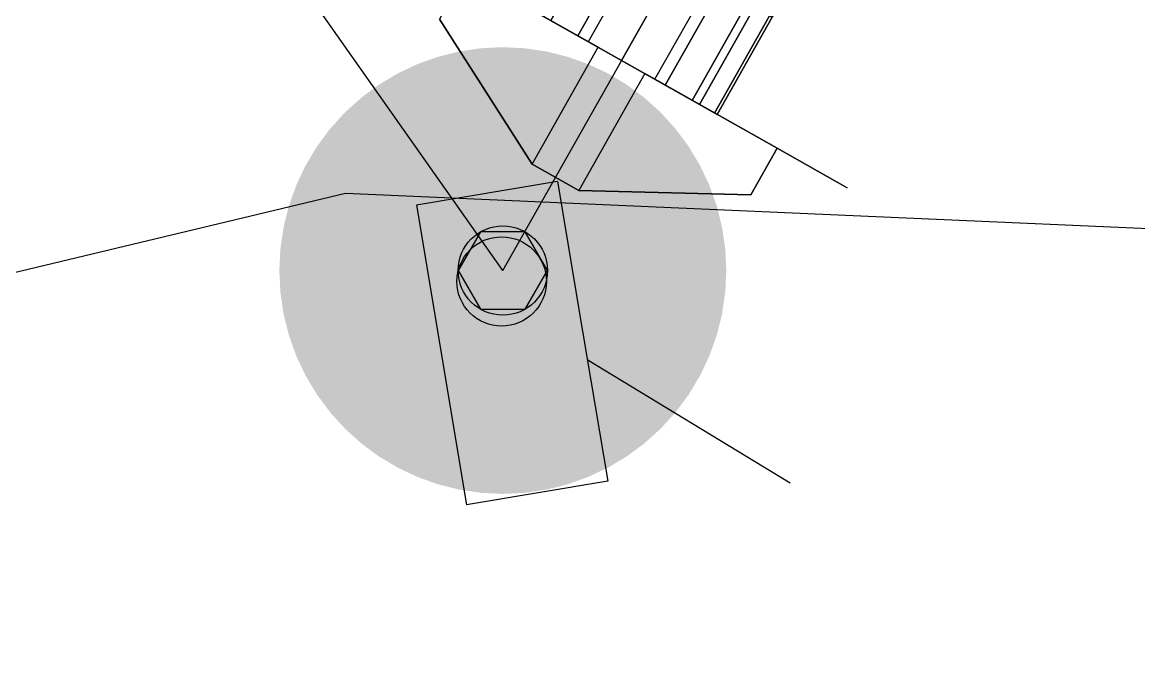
# Model space of a CAD drawing. Extents: x 421500 to 422711, y 436000 to 437000.
# Drawn here: x 421983.492 to 421984.741, y 436506.439 to 436507.171 of the extents above; entities that cross this region are included whole.
import ezdxf

# ---------------------------------------------------------------- set-up
doc = ezdxf.new("R2010")
doc.units = 0
doc.linetypes.add('XREF UTC_716709_AJB_1b$0$DASHDOT1', pattern=[2, 1, -0.5, 0, -0.5])
doc.layers.get('0').update_dxf_attribs({"color": 210})
for name, color, linetype in [('716709-ExBase$0$XC-LCCCarriageway', 251, 'Continuous'), ('Pr-Kerb', 2, 'Continuous'), ('Pr-KerbEdge', 8, 'Continuous'), ('Pr-Poles', 2, 'Continuous'), ('XREF UTC_716709_AJB_1b$0$DATA', 7, 'Continuous'), ('XREF UTC_716709_AJB_1b$0$du-UTCBOX', 42, 'Continuous'), ('XREF UTC_716709_AJB_1b$0$du-UTCDUCT-F1', 42, 'XREF UTC_716709_AJB_1b$0$DASHDOT1'), ('XREF UTC_716709_AJB_1b$0$SETOUT', 4, 'Continuous'), ('XREF UTC_716709_AJB_1b$0$Signals', 7, 'Continuous'), ('XREF UTC_716709_AJB_1b$0$VIEW', 7, 'Continuous')]:
    doc.layers.add(name, color=color, linetype=linetype)
doc.styles.add('XREF UTC_716709_AJB_1b$0$Standard', font='txt')

# ---------------------------------------------------------------- blocks, each defined once
blk = doc.blocks.new('pole')
blk.add_circle((0, 0), 0.05)
blk = doc.blocks.new('XREF UTC_716709_AJB_1b$0$pole')
at = {"const_width": 0.25}
blk.add_lwpolyline([(-0.125, 0, 1), (0.125, 0, 1)], format="xyb", close=True, dxfattribs=at)
at = {"layer": 'XREF UTC_716709_AJB_1b$0$SETOUT', "const_width": 0.125}
blk.add_lwpolyline([(-0.0625, 0, 1), (0.0625, 0, 1)], format="xyb", close=True, dxfattribs=at)
at = {"layer": 'XREF UTC_716709_AJB_1b$0$VIEW'}
blk.add_lwpolyline([(-0.025, 0.0433), (-0.05, 0), (-0.025, -0.0433), (0.025, -0.0433), (0.05, 0), (0.025, 0.0433)], close=True, dxfattribs=at)
at = {"layer": 'XREF UTC_716709_AJB_1b$0$DATA', "style": 'XREF UTC_716709_AJB_1b$0$Standard', "flags": 9}
for tag, p in [('HEIGHT', (0.5, 1)), ('TYPE', (0.5, 0.75)), ('NUM', (0.5, 0.5)), ('SITE', (0.5, 0.25)), ('IDENT', (0.5, 0))]:
    blk.add_attdef(tag, p, '', height=0.2, dxfattribs=at)
blk = doc.blocks.new('XREF UTC_716709_AJB_1b$0$HD001S')
blk.add_line((0, 0), (0, 2.75))
at = {"layer": 'XREF UTC_716709_AJB_1b$0$VIEW', "color": 1, "linetype": 'Continuous', "extrusion": (0, 1, 0), "const_width": 0.1}
blk.add_lwpolyline([(0.05, 2.94, 1), (-0.05, 2.94, 1)], format="xyb", close=True, dxfattribs=at)
at = {"layer": 'XREF UTC_716709_AJB_1b$0$VIEW', "color": 2, "linetype": 'Continuous', "extrusion": (0, 1, 0), "const_width": 0.1}
blk.add_lwpolyline([(0.05, 2.62, 1), (-0.05, 2.62, 1)], format="xyb", close=True, dxfattribs=at)
at = {"layer": 'XREF UTC_716709_AJB_1b$0$VIEW', "color": 3, "linetype": 'Continuous', "extrusion": (0, 1, 0), "const_width": 0.1}
blk.add_lwpolyline([(0.05, 2.3, 1), (-0.05, 2.3, 1)], format="xyb", close=True, dxfattribs=at)
at = {"layer": 'XREF UTC_716709_AJB_1b$0$VIEW', "linetype": 'Continuous'}
for points in [[(0.2, 0.27, 2.1), (-0.2, 0.27, 2.1), (-0.2, 0.27, 3.2), (0.2, 0.27, 3.2)], [(-0.03, 0.12, 2.1), (-0.03, 0.27, 2.1), (-0.2, 0.27, 2.1), (-0.2, 0.21, 2.1)], [(-0.03, 0.12, 3.2), (-0.03, 0.27, 3.2), (-0.2, 0.27, 3.2), (-0.2, 0.21, 3.2)], [(0.03, 0.27, 2.1), (0.03, 0.12, 2.1), (-0.03, 0.12, 2.1), (-0.03, 0.27, 2.1)], [(0.03, 0.27, 3.2), (0.03, 0.12, 3.2), (-0.03, 0.12, 3.2), (-0.03, 0.27, 3.2)], [(0.2, 0.21, 2.1), (0.2, 0.27, 2.1), (0.03, 0.27, 2.1), (0.03, 0.12, 2.1)], [(0.2, 0.21, 3.2), (0.2, 0.27, 3.2), (0.03, 0.27, 3.2), (0.03, 0.12, 3.2)], [(0.2, 0.21, 2.1), (0.2, 0.27, 2.1), (0.2, 0.27, 3.2), (0.2, 0.21, 3.2)], [(-0.2, 0.21, 2.1), (-0.03, 0.12, 2.1), (-0.03, 0.12, 3.2), (-0.2, 0.21, 3.2)], [(0.03, 0.12, 2.1), (0.2, 0.21, 2.1), (0.2, 0.21, 3.2), (0.03, 0.12, 3.2)], [(-0.03, 0.12, 2.1), (0.03, 0.12, 2.1), (0.03, 0.12, 3.2), (-0.03, 0.12, 3.2)]]:
    blk.add_3dface(points, dxfattribs=at)
at = {"layer": 'XREF UTC_716709_AJB_1b$0$VIEW', "color": 7, "linetype": 'Continuous'}
blk.add_3dface([(0.29, 0.27, 2.1), (0.2, 0.27, 2.1), (0.2, 0.27, 3.2), (0.29, 0.27, 3.2)], dxfattribs=at)
at = {"layer": 'XREF UTC_716709_AJB_1b$0$DATA', "style": 'XREF UTC_716709_AJB_1b$0$Standard', "flags": 9}
for tag, p in [('SUPPORT', (1, 1.5)), ('BRACKETS', (1, 1.25)), ('HEIGHT', (1, 1)), ('CABLE', (1, 0.75)), ('PHASE', (1, 0.5)), ('TYPE', (1, 0.25)), ('NUM', (1, 0)), ('SITE', (1, -0.25)), ('IDENT', (1, -0.5))]:
    blk.add_attdef(tag, p, '', height=0.2, dxfattribs=at)
at = {"layer": 'XREF UTC_716709_AJB_1b$0$VIEW', "linetype": 'Continuous'}
mesh = blk.add_polymesh((13, 3), dxfattribs=at)
for k, corner in enumerate([(0.0428, 0.27, 2.8225), (0.0428, 0.395, 2.8225), (0.0428, 0.52, 2.8225), (0.0909, 0.27, 2.8542), (0.0909, 0.395, 2.8542), (0.0909, 0.52, 2.8542), (0.1197, 0.27, 2.9041), (0.1197, 0.395, 2.9041), (0.1197, 0.52, 2.9041), (0.1231, 0.27, 2.9617), (0.1231, 0.395, 2.9617), (0.1231, 0.52, 2.9617), (0.1003, 0.27, 3.0146), (0.1003, 0.395, 3.0146), (0.1003, 0.52, 3.0146), (0.0561, 0.27, 3.0517), (0.0561, 0.395, 3.0517), (0.0561, 0.52, 3.0517), (0, 0.27, 3.065), (0, 0.395, 3.065), (0, 0.52, 3.065), (-0.0561, 0.27, 3.0517), (-0.0561, 0.395, 3.0517), (-0.0561, 0.52, 3.0517), (-0.1003, 0.27, 3.0146), (-0.1003, 0.395, 3.0146), (-0.1003, 0.52, 3.0146), (-0.1231, 0.27, 2.9617), (-0.1231, 0.395, 2.9617), (-0.1231, 0.52, 2.9617), (-0.1197, 0.27, 2.9041), (-0.1197, 0.395, 2.9041), (-0.1197, 0.52, 2.9041), (-0.0909, 0.27, 2.8542), (-0.0909, 0.395, 2.8542), (-0.0909, 0.52, 2.8542), (-0.0428, 0.27, 2.8225), (-0.0428, 0.395, 2.8225), (-0.0428, 0.52, 2.8225)]):
    mesh.set_mesh_vertex(divmod(k, 3), corner)
mesh = blk.add_polymesh((13, 3), dxfattribs=at)
for k, corner in enumerate([(0.0428, 0.27, 2.5025), (0.0428, 0.395, 2.5025), (0.0428, 0.52, 2.5025), (0.0909, 0.27, 2.5342), (0.0909, 0.395, 2.5342), (0.0909, 0.52, 2.5342), (0.1197, 0.27, 2.5841), (0.1197, 0.395, 2.5841), (0.1197, 0.52, 2.5841), (0.1231, 0.27, 2.6417), (0.1231, 0.395, 2.6417), (0.1231, 0.52, 2.6417), (0.1003, 0.27, 2.6946), (0.1003, 0.395, 2.6946), (0.1003, 0.52, 2.6946), (0.0561, 0.27, 2.7317), (0.0561, 0.395, 2.7317), (0.0561, 0.52, 2.7317), (0, 0.27, 2.745), (0, 0.395, 2.745), (0, 0.52, 2.745), (-0.0561, 0.27, 2.7317), (-0.0561, 0.395, 2.7317), (-0.0561, 0.52, 2.7317), (-0.1003, 0.27, 2.6946), (-0.1003, 0.395, 2.6946), (-0.1003, 0.52, 2.6946), (-0.1231, 0.27, 2.6417), (-0.1231, 0.395, 2.6417), (-0.1231, 0.52, 2.6417), (-0.1197, 0.27, 2.5841), (-0.1197, 0.395, 2.5841), (-0.1197, 0.52, 2.5841), (-0.0909, 0.27, 2.5342), (-0.0909, 0.395, 2.5342), (-0.0909, 0.52, 2.5342), (-0.0428, 0.27, 2.5025), (-0.0428, 0.395, 2.5025), (-0.0428, 0.52, 2.5025)]):
    mesh.set_mesh_vertex(divmod(k, 3), corner)
mesh = blk.add_polymesh((13, 3), dxfattribs=at)
for k, corner in enumerate([(0.0428, 0.27, 2.1825), (0.0428, 0.395, 2.1825), (0.0428, 0.52, 2.1825), (0.0909, 0.27, 2.2142), (0.0909, 0.395, 2.2142), (0.0909, 0.52, 2.2142), (0.1197, 0.27, 2.2641), (0.1197, 0.395, 2.2641), (0.1197, 0.52, 2.2641), (0.1231, 0.27, 2.3217), (0.1231, 0.395, 2.3217), (0.1231, 0.52, 2.3217), (0.1003, 0.27, 2.3746), (0.1003, 0.395, 2.3746), (0.1003, 0.52, 2.3746), (0.0561, 0.27, 2.4117), (0.0561, 0.395, 2.4117), (0.0561, 0.52, 2.4117), (0, 0.27, 2.425), (0, 0.395, 2.425), (0, 0.52, 2.425), (-0.0561, 0.27, 2.4117), (-0.0561, 0.395, 2.4117), (-0.0561, 0.52, 2.4117), (-0.1003, 0.27, 2.3746), (-0.1003, 0.395, 2.3746), (-0.1003, 0.52, 2.3746), (-0.1231, 0.27, 2.3217), (-0.1231, 0.395, 2.3217), (-0.1231, 0.52, 2.3217), (-0.1197, 0.27, 2.2641), (-0.1197, 0.395, 2.2641), (-0.1197, 0.52, 2.2641), (-0.0909, 0.27, 2.2142), (-0.0909, 0.395, 2.2142), (-0.0909, 0.52, 2.2142), (-0.0428, 0.27, 2.1825), (-0.0428, 0.395, 2.1825), (-0.0428, 0.52, 2.1825)]):
    mesh.set_mesh_vertex(divmod(k, 3), corner)
blk = doc.blocks.new('XREF UTC_716709_AJB_1b$0$pec')
blk.add_line((0, 0), (0, 2.5))
blk = doc.blocks.new('XREF UTC_716709_AJB_1b$0$TPRS')
for p, q in [((0.1, 0.08), (-0.24, 0.08)), ((-0.24, -0.08), (-0.24, 0.08)), ((0.1, -0.08), (0.1, 0.08)), ((-0.07, -0.08), (-0.24, -0.08)), ((0.1, -0.08), (-0.07, -0.08))]:
    blk.add_line(p, q)
blk.add_circle((0, 0), 0.05)

msp = doc.modelspace()

# ---------------------------------------------------------------- linework, layer by layer
at = {"layer": '716709-ExBase$0$XC-LCCCarriageway', "flags": 128}
msp.add_lwpolyline([(421998.3395, 436496.3839), (421999.3069, 436497.9904), (421999.5446, 436498.5787), (421999.5178, 436499.2127), (421999.0501, 436499.9659), (421994.9123, 436502.7796), (421992.9383, 436504.0722), (421991.0726, 436505.3778), (421988.9972, 436506.3148), (421986.784, 436506.8509), (421983.8538, 436506.9793), (421981.0011, 436506.2974), (421979.7188, 436505.6118), (421978.5589, 436504.7347), (421978.0936, 436503.9249)], dxfattribs=at)
msp.add_lwpolyline([(421998.3395, 436496.3839), (421999.3069, 436497.9904), (421999.5446, 436498.5787), (421999.5178, 436499.2127), (421999.0501, 436499.9659), (421994.9123, 436502.7796), (421992.9383, 436504.0722), (421991.0726, 436505.3778), (421988.9972, 436506.3148), (421986.784, 436506.8509), (421983.8538, 436506.9793), (421981.0011, 436506.2974), (421979.7188, 436505.6118), (421978.5589, 436504.7347), (421978.0936, 436503.9249)], dxfattribs=at)
at = {"layer": 'Pr-Kerb', "flags": 128}
msp.add_lwpolyline([(421998.1482, 436496.0452), (421998.1749, 436496.0924), (421998.3395, 436496.3839), (421998.7809, 436497.1169, 0.410473), (421997.791, 436501.2144), (421989.5639, 436506.3127, 0.172711), (421983.0068, 436507.729, 0.234125), (421978.5783, 436504.7684), (421978.0936, 436503.9249)], format="xyb", dxfattribs=at)
at = {"layer": 'Pr-KerbEdge', "flags": 128}
msp.add_lwpolyline([(421998.0394, 436496.1066), (421998.0661, 436496.1538), (421998.2315, 436496.4469), (421998.6738, 436497.1813, 0.410473), (421997.7252, 436501.1082), (421989.4981, 436506.2064, 0.172711), (421983.0229, 436507.605, 0.234125), (421978.6867, 436504.7061), (421978.202, 436503.8626)], format="xyb", dxfattribs=at)
at = {"layer": 'Pr-KerbEdge'}
msp.add_arc((422086.9238, 436454.9562), 118.125, 133.732121, 133.732121, dxfattribs=at)
at = {"layer": 'XREF UTC_716709_AJB_1b$0$du-UTCDUCT-F1', "flags": 128}
msp.add_lwpolyline([(421987.9417, 436504.4762), (421984.1243, 436506.7931)], dxfattribs=at)

# ---------------------------------------------------------------- block references
at = {"layer": 'Pr-Poles'}
msp.add_blockref('pole', (421984.0298, 436506.8932), dxfattribs=at)
at = {"layer": 'XREF UTC_716709_AJB_1b$0$du-UTCBOX', "color": 2, "rotation": 99.51983379741505}
msp.add_blockref('XREF UTC_716709_AJB_1b$0$TPRS', (421984.0285, 436506.881), dxfattribs=at)
at = {"layer": 'XREF UTC_716709_AJB_1b$0$Signals'}
for name, rotation in [('XREF UTC_716709_AJB_1b$0$HD001S', 330.5601920774383), ('XREF UTC_716709_AJB_1b$0$pec', 35.11384939204879)]:
    msp.add_blockref(name, (421984.0298, 436506.8932), dxfattribs=dict(at, rotation=rotation))
msp.add_blockref('XREF UTC_716709_AJB_1b$0$pole', (421984.0298, 436506.8932), dxfattribs=at)

doc.saveas('drawing.dxf')
